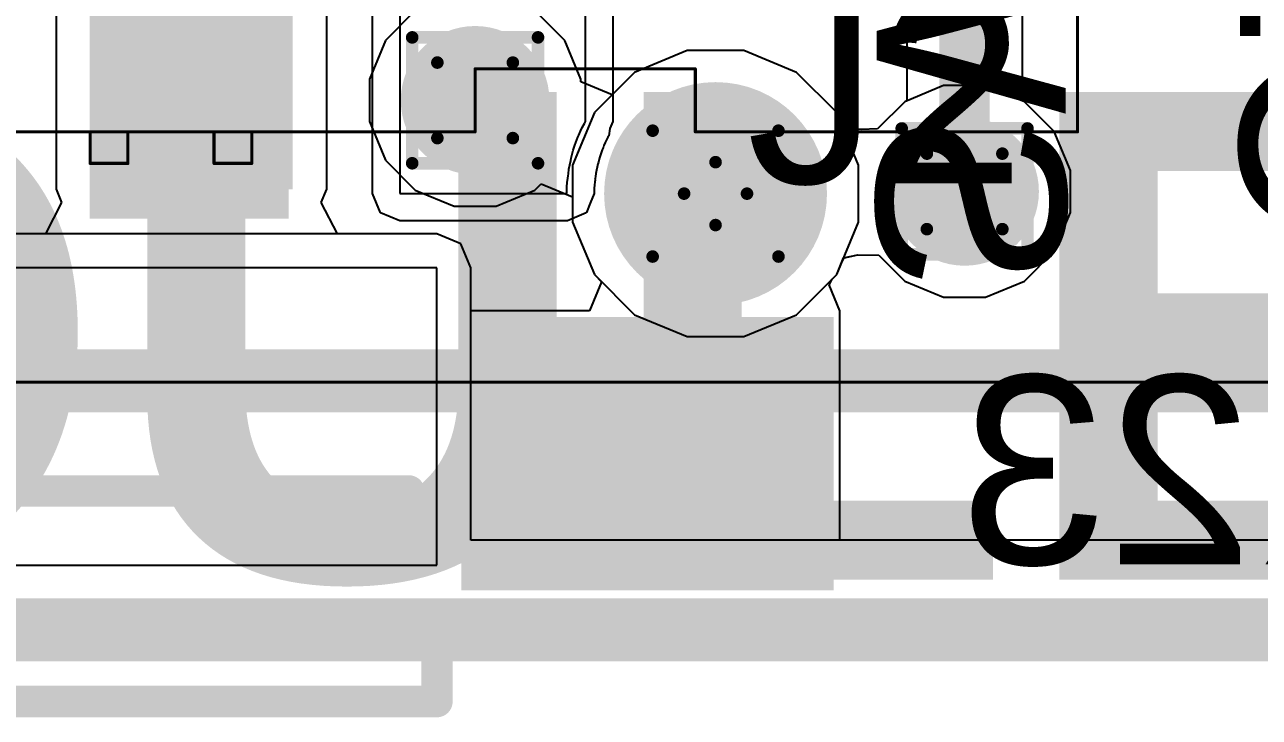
# Model space of a CAD drawing. Header units: inches. Extents: x -6 to 5433, y -4 to 5447.
# Drawn here: x 21.652 to 26.637, y -3.858 to -1.062 of the extents above; entities that cross this region are included whole.
import ezdxf

# ---------------------------------------------------------------- set-up
doc = ezdxf.new("R2010")
doc.units = ezdxf.units.IN
for name, color, linetype in [('Board_outline', 216, 'Continuous'), ('Bottom Layer', 5, 'Continuous'), ('Bottom Overlay', 54, 'Continuous'), ('Bottom Paste', 16, 'Continuous'), ('Bottom Solder', 6, 'Continuous'), ('Drill Drawing', 1, 'Continuous'), ('Ground', 16, 'Continuous'), ('Keep-Out Layer', 6, 'Continuous'), ('Mechanical 4', 56, 'Continuous'), ('Pad Holes', 156, 'Continuous'), ('Power', 76, 'Continuous'), ('Top Layer', 1, 'Continuous'), ('Top Overlay', 2, 'Continuous'), ('Top Solder', 216, 'Continuous'), ('Via Holes', 16, 'Continuous')]:
    doc.layers.add(name, color=color, linetype=linetype)
doc.styles.add('Arial', font='', dxfattribs={"height": 0.2})
doc.styles.add('Arial_Bold', font='', dxfattribs={"height": 0.2})
doc.styles.get('Arial').set_extended_font_data('Arial')
doc.styles.get('Arial_Bold').set_extended_font_data('Arial', bold=True)

# ---------------------------------------------------------------- blocks, each defined once
blk = doc.blocks.new('TL3340AF160QG_B_50')
at = {"layer": 'Bottom Layer'}
for points in [[(-1.2, 0.525), (-2.5, 0.525), (-2.5, 1.425), (-1.2, 1.425)], [(-0.3, -0.075), (0.3, -0.075), (0.3, -1.875), (-0.3, -1.875)]]:
    blk.add_hatch(color=5, dxfattribs=at).paths.add_polyline_path(points)
at = {"layer": 'Bottom Paste'}
for points in [[(-1.2, 0.525), (-2.5, 0.525), (-2.5, 1.425), (-1.2, 1.425)], [(-0.3, -0.075), (0.3, -0.075), (0.3, -1.875), (-0.3, -1.875)]]:
    blk.add_hatch(color=16, dxfattribs=at).paths.add_polyline_path(points)
at = {"layer": 'Bottom Solder'}
for points in [[(-1.0984, 0.4234), (-2.6016, 0.4234), (-2.6016, 1.5266), (-1.0984, 1.5266)], [(-0.4016, 0.0266), (0.4016, 0.0266), (0.4016, -1.9766), (-0.4016, -1.9766)]]:
    blk.add_hatch(color=6, dxfattribs=at).paths.add_polyline_path(points)
h = blk.add_hatch(color=6, dxfattribs=at)
edge = h.paths.add_edge_path()
edge.add_arc((-2.125, -0.075), 0.1016, 0, 360)
at = {"layer": 'Pad Holes'}
h = blk.add_hatch(color=7, dxfattribs=at)
edge = h.paths.add_edge_path()
edge.add_arc((-2.125, -0.075), 0.45, 0, 360)
at = {"layer": 'Top Solder'}
h = blk.add_hatch(color=216, dxfattribs=at)
edge = h.paths.add_edge_path()
edge.add_arc((-2.125, -0.075), 0.1016, 0, 360)
at = {"layer": 'Bottom Layer'}
for p, q in [((-1.5248, -0.084), (-1.5252, -0.1019)), ((-0.85, -0.075), (-1.525, -0.075)), ((-1.525, -0.075), (-1.5248, -0.084)), ((-0.85, -1.875), (-0.85, -0.075)), ((-1.5299, -0.1465), (-1.5307, -0.1555)), ((-1.5285, -0.1376), (-1.5299, -0.1464)), ((-1.5299, -0.1464), (-1.5299, -0.1465)), ((-1.5264, -0.1198), (-1.5285, -0.1376)), ((-1.5252, -0.1019), (-1.5264, -0.1198)), ((-1.5362, -0.1912), (-1.5403, -0.2089)), ((-1.533, -0.1734), (-1.5362, -0.1912)), ((-1.5307, -0.1555), (-1.533, -0.1734)), ((-1.5451, -0.2285), (-1.5507, -0.25)), ((-1.5427, -0.2176), (-1.5451, -0.2285)), ((-1.5403, -0.2089), (-1.5427, -0.2176)), ((-1.5651, -0.292), (-1.5694, -0.3023)), ((-1.5574, -0.2712), (-1.5651, -0.292)), ((-1.5507, -0.25), (-1.5574, -0.2712)), ((-1.587, -0.3425), (-1.5955, -0.3579)), ((-1.5793, -0.3267), (-1.587, -0.3425)), ((-1.5725, -0.3105), (-1.5793, -0.3267)), ((-1.5694, -0.3023), (-1.5725, -0.3105)), ((-1.5955, -0.3579), (-1.6, -0.3655)), ((-1.6, -0.3655), (-1.6, -0.375)), ((-1.6, -0.375), (-1.6, -1.875))]:
    blk.add_line(p, q, dxfattribs=at)
at = {"layer": 'Bottom Overlay'}
for points in [[(1, 1.975, 0.127, 0.127, 0), (-1, 1.975, 0.127, 0.127, 0)], [(-1, 1.975, 0.127, 0.127, 0), (-1, 1.7385, 0.127, 0.127, 0)], [(0.8865, 1.125, 0.127, 0.127, 0), (-0.8865, 1.125, 0.127, 0.127, 0)]]:
    blk.add_lwpolyline(points, format="xyseb", dxfattribs=at)
for points in [[(-1.0318, 1.975, 0.0635, 0.0635, 1), (-0.9683, 1.975, 0.0635, 0.0635, 1)], [(-1.0318, 1.975, 0.0635, 0.0635, 1), (-0.9683, 1.975, 0.0635, 0.0635, 1)], [(-1.0318, 1.7385, 0.0635, 0.0635, 1), (-0.9683, 1.7385, 0.0635, 0.0635, 1)], [(-0.9183, 1.125, 0.0635, 0.0635, 1), (-0.8548, 1.125, 0.0635, 0.0635, 1)]]:
    blk.add_lwpolyline(points, format="xyseb", close=True, dxfattribs=at)
at = {"layer": 'Bottom Solder'}
for p, q in [((-1.6192, -0.037), (-1.6041, 0.0014)), ((-1.6041, 0.0014), (-1.6032, 0.0018)), ((-1.6032, 0.0018), (-1.6028, 0.0028)), ((-1.6028, 0.0028), (-1.5647, 0.0185)), ((-1.5647, 0.0185), (-1.527, 0.035)), ((-1.527, 0.035), (-1.526, 0.0346)), ((-1.526, 0.0346), (-1.525, 0.035)), ((-1.525, 0.035), (-0.85, 0.035)), ((-0.85, 0.035), (-0.7722, 0.0028)), ((-0.7722, 0.0028), (-0.74, -0.075)), ((-1.635, -0.075), (-1.6192, -0.037)), ((-1.6359, -0.1096), (-1.6351, -0.0971)), ((-1.6351, -0.0971), (-1.6348, -0.0838)), ((-1.6346, -0.076), (-1.635, -0.075)), ((-1.635, -0.077), (-1.6346, -0.076)), ((-1.6348, -0.0838), (-1.635, -0.077)), ((-0.74, -0.075), (-0.74, -1.875)), ((-1.6418, -0.1567), (-1.6401, -0.1435)), ((-1.6401, -0.1435), (-1.6394, -0.1365)), ((-1.6394, -0.1365), (-1.6377, -0.1331)), ((-1.6386, -0.1294), (-1.6375, -0.1226)), ((-1.6377, -0.1331), (-1.6386, -0.1294)), ((-1.6375, -0.1226), (-1.6359, -0.1096)), ((-1.652, -0.2026), (-1.65, -0.1938)), ((-1.65, -0.1938), (-1.6485, -0.1916)), ((-1.6488, -0.1889), (-1.647, -0.1821)), ((-1.6485, -0.1916), (-1.6488, -0.1889)), ((-1.647, -0.1821), (-1.644, -0.1691)), ((-1.644, -0.1691), (-1.6418, -0.1567)), ((-1.6675, -0.2519), (-1.6614, -0.2355)), ((-1.6614, -0.2355), (-1.6564, -0.2195)), ((-1.6564, -0.2195), (-1.652, -0.2026)), ((-1.6907, -0.303), (-1.6847, -0.292)), ((-1.6847, -0.292), (-1.6795, -0.2813)), ((-1.6795, -0.2813), (-1.6746, -0.2697)), ((-1.6746, -0.2697), (-1.6723, -0.2635)), ((-1.6723, -0.2635), (-1.671, -0.2622)), ((-1.671, -0.2603), (-1.6675, -0.2519)), ((-1.671, -0.2622), (-1.671, -0.2603)), ((-1.71, -0.3656), (-1.6986, -0.3381)), ((-1.6986, -0.3381), (-1.6942, -0.3087)), ((-1.6942, -0.3087), (-1.6907, -0.303)), ((-1.71, -0.3751), (-1.71, -0.3656)), ((-1.71, -1.875), (-1.71, -0.3751))]:
    blk.add_line(p, q, dxfattribs=at)
at = {"layer": 'Keep-Out Layer'}
for p, q in [((1, 1.425), (-1, 1.425)), ((-1, 1.425), (-1, 0.225)), ((-1, 0.225), (1, 0.225))]:
    blk.add_line(p, q, dxfattribs=at)

msp = doc.modelspace()

# ---------------------------------------------------------------- hatches: boundary and pattern name
at = {"layer": 'Bottom Layer'}
msp.add_hatch(color=5, dxfattribs=at).paths.add_polyline_path([(22.7341, 1.5789), (21.9162, 1.5789), (21.9162, -1.7265), (22.7341, -1.7265)])
h = msp.add_hatch(color=5, dxfattribs=at)
edge = h.paths.add_edge_path()
edge.add_arc((23.4705, -1.3675), 0.3, 0, 360)
h = msp.add_hatch(color=5, dxfattribs=at)
edge = h.paths.add_edge_path()
edge.add_arc((25.4469, -1.735), 0.3, 0, 360)
at = {"layer": 'Ground'}
h = msp.add_hatch(color=16, dxfattribs=at)
edge = h.paths.add_edge_path()
edge.add_arc((23.4705, -1.3675), 0.3, 0, 360)
h = msp.add_hatch(color=16, dxfattribs=at)
edge = h.paths.add_edge_path()
edge.add_arc((25.4469, -1.735), 0.3, 0, 360)
at = {"layer": 'Power'}
h = msp.add_hatch(color=76, dxfattribs=at)
edge = h.paths.add_edge_path()
edge.add_arc((23.4705, -1.3675), 0.3, 0, 360)
h = msp.add_hatch(color=76, dxfattribs=at)
edge = h.paths.add_edge_path()
edge.add_arc((25.4469, -1.735), 0.3, 0, 360)
at = {"layer": 'Top Layer'}
h = msp.add_hatch(color=1, dxfattribs=at)
edge = h.paths.add_edge_path()
edge.add_arc((23.4705, -1.3675), 0.3, 0, 360)
h = msp.add_hatch(color=1, dxfattribs=at)
edge = h.paths.add_edge_path()
edge.add_arc((25.4469, -1.735), 0.3, 0, 360)
at = {"layer": 'Via Holes'}
h = msp.add_hatch(color=7, dxfattribs=at)
edge = h.paths.add_edge_path()
edge.add_arc((23.4705, -1.3675), 0.15, 0, 360)
h = msp.add_hatch(color=7, dxfattribs=at)
edge = h.paths.add_edge_path()
edge.add_arc((25.4469, -1.735), 0.15, 0, 360)

# ---------------------------------------------------------------- linework, layer by layer
at = {"layer": 'Board_outline'}
msp.add_lwpolyline([(-4.9266, -3.505, 0.254, 0.254, 0), (66.0734, -3.505, 0.254, 0.254, 0)], format="xyseb", dxfattribs=at)
at = {"layer": 'Bottom Layer'}
for p, q in [((21.7788, 1.5789), (21.7788, -1.7265)), ((22.8716, -1.7265), (22.8716, 0.2448)), ((25.68, -1.3694), (25.68, -0.6285)), ((25.2139, -0.7251), (25.2139, -1.3694)), ((24.3265, -1.167), (24.1144, -1.2548)), ((24.556, -1.167), (24.3265, -1.167)), ((24.7681, -1.2548), (24.556, -1.167)), ((24.1144, -1.2548), (23.9521, -1.4172)), ((24.9304, -1.4172), (24.7681, -1.2548)), ((25.2051, -1.373), (25.0952, -1.483)), ((25.2139, -1.3694), (25.2051, -1.373)), ((25.6888, -1.373), (25.68, -1.3694)), ((25.8089, -1.4932), (25.6888, -1.373)), ((23.9521, -1.4172), (23.8643, -1.6292)), ((24.9547, -1.4757), (24.9304, -1.4172)), ((25.0286, -1.4856), (24.9547, -1.4757)), ((25.0952, -1.483), (25.0286, -1.4856)), ((25.8739, -1.6501), (25.8089, -1.4932)), ((23.8643, -1.6292), (23.8643, -1.8588)), ((25.8739, -1.82), (25.8739, -1.6501)), ((21.7788, -1.7265), (21.8008, -1.7795)), ((22.8496, -1.7795), (22.8716, -1.7265)), ((21.8008, -1.7795), (21.736, -1.9065)), ((22.9144, -1.9065), (22.8496, -1.7795)), ((25.8089, -1.9769), (25.8739, -1.82)), ((23.8643, -1.8588), (23.9521, -2.0708)), ((21.736, -1.9065), (21.3163, -1.9065)), ((23.3163, -1.9065), (22.9144, -1.9065)), ((23.4135, -1.9468), (23.3163, -1.9065)), ((23.4537, -2.044), (23.4135, -1.9468)), ((24.9609, -2.0028), (25.0159, -1.9913)), ((25.0159, -1.9913), (25.1004, -1.9924)), ((25.1004, -1.9924), (25.2051, -2.097)), ((25.6888, -2.097), (25.8089, -1.9769)), ((24.9304, -2.0708), (24.9524, -2.0178)), ((24.9524, -2.0178), (24.9609, -2.0028)), ((23.4537, -2.217), (23.4537, -2.044)), ((23.9521, -2.0708), (23.9809, -2.0997)), ((24.8996, -2.1116), (24.9124, -2.0889)), ((24.9124, -2.0889), (24.9304, -2.0708)), ((23.9809, -2.0997), (23.9323, -2.217)), ((24.9433, -2.217), (24.8996, -2.1116)), ((25.2051, -2.097), (25.362, -2.162)), ((25.5319, -2.162), (25.6888, -2.097)), ((25.362, -2.162), (25.5319, -2.162)), ((23.9323, -2.217), (23.4537, -2.217)), ((24.9433, -3.1425), (24.9433, -2.217)), ((24.9433, -2.217), (24.9433, -2.217)), ((26.8627, -3.1425), (24.9433, -3.1425))]:
    msp.add_line(p, q, dxfattribs=at)
msp.add_lwpolyline([(25.4469, -1.735, 0.2032, 0.2032, 0), (25.4469, -0.6285, 0.2032, 0.2032, 0)], format="xyseb", dxfattribs=at)
msp.add_lwpolyline([(25.3961, -1.735, 0.1016, 0.1016, 1), (25.4977, -1.735, 0.1016, 0.1016, 1)], format="xyseb", close=True, dxfattribs=at)
at = {"layer": 'Drill Drawing'}
for points in [[(23.2165, -1.1135, 0.0508, 0.0508, 0), (23.7245, -1.1135, 0.0508, 0.0508, 0)], [(23.2165, -1.6215, 0.0508, 0.0508, 0), (23.2165, -1.1135, 0.0508, 0.0508, 0)], [(23.7245, -1.6215, 0.0508, 0.0508, 0), (23.7245, -1.1135, 0.0508, 0.0508, 0)], [(23.3181, -1.2151, 0.0508, 0.0508, 0), (23.6229, -1.2151, 0.0508, 0.0508, 0)], [(23.3181, -1.5199, 0.0508, 0.0508, 0), (23.3181, -1.2151, 0.0508, 0.0508, 0)], [(23.6229, -1.5199, 0.0508, 0.0508, 0), (23.6229, -1.2151, 0.0508, 0.0508, 0)], [(23.3181, -1.5199, 0.0508, 0.0508, 0), (23.6229, -1.5199, 0.0508, 0.0508, 0)], [(24.1873, -1.49, 0.0508, 0.0508, 0), (24.4413, -1.617, 0.0508, 0.0508, 0)], [(24.1873, -1.49, 0.0508, 0.0508, 0), (24.3143, -1.744, 0.0508, 0.0508, 0)], [(24.4413, -1.617, 0.0508, 0.0508, 0), (24.6953, -1.49, 0.0508, 0.0508, 0)], [(24.5683, -1.744, 0.0508, 0.0508, 0), (24.6953, -1.49, 0.0508, 0.0508, 0)], [(25.1929, -1.481, 0.0508, 0.0508, 0), (25.7009, -1.481, 0.0508, 0.0508, 0)], [(25.1929, -1.989, 0.0508, 0.0508, 0), (25.1929, -1.481, 0.0508, 0.0508, 0)], [(25.7009, -1.989, 0.0508, 0.0508, 0), (25.7009, -1.481, 0.0508, 0.0508, 0)], [(25.2945, -1.5826, 0.0508, 0.0508, 0), (25.5993, -1.5826, 0.0508, 0.0508, 0)], [(25.2945, -1.8874, 0.0508, 0.0508, 0), (25.2945, -1.5826, 0.0508, 0.0508, 0)], [(25.5993, -1.8874, 0.0508, 0.0508, 0), (25.5993, -1.5826, 0.0508, 0.0508, 0)], [(23.2165, -1.6215, 0.0508, 0.0508, 0), (23.7245, -1.6215, 0.0508, 0.0508, 0)], [(24.1873, -1.998, 0.0508, 0.0508, 0), (24.3143, -1.744, 0.0508, 0.0508, 0)], [(24.5683, -1.744, 0.0508, 0.0508, 0), (24.6953, -1.998, 0.0508, 0.0508, 0)], [(24.1873, -1.998, 0.0508, 0.0508, 0), (24.4413, -1.871, 0.0508, 0.0508, 0)], [(24.4413, -1.871, 0.0508, 0.0508, 0), (24.6953, -1.998, 0.0508, 0.0508, 0)], [(25.2945, -1.8874, 0.0508, 0.0508, 0), (25.5993, -1.8874, 0.0508, 0.0508, 0)], [(25.1929, -1.989, 0.0508, 0.0508, 0), (25.7009, -1.989, 0.0508, 0.0508, 0)]]:
    msp.add_lwpolyline(points, format="xyseb", dxfattribs=at)
for points in [[(23.2038, -1.1135, 0.0254, 0.0254, 1), (23.2292, -1.1135, 0.0254, 0.0254, 1)], [(23.2038, -1.1135, 0.0254, 0.0254, 1), (23.2292, -1.1135, 0.0254, 0.0254, 1)], [(23.7118, -1.1135, 0.0254, 0.0254, 1), (23.7372, -1.1135, 0.0254, 0.0254, 1)], [(23.7118, -1.1135, 0.0254, 0.0254, 1), (23.7372, -1.1135, 0.0254, 0.0254, 1)], [(23.3054, -1.2151, 0.0254, 0.0254, 1), (23.3308, -1.2151, 0.0254, 0.0254, 1)], [(23.3054, -1.2151, 0.0254, 0.0254, 1), (23.3308, -1.2151, 0.0254, 0.0254, 1)], [(23.6102, -1.2151, 0.0254, 0.0254, 1), (23.6356, -1.2151, 0.0254, 0.0254, 1)], [(23.6102, -1.2151, 0.0254, 0.0254, 1), (23.6356, -1.2151, 0.0254, 0.0254, 1)], [(23.3054, -1.5199, 0.0254, 0.0254, 1), (23.3308, -1.5199, 0.0254, 0.0254, 1)], [(23.3054, -1.5199, 0.0254, 0.0254, 1), (23.3308, -1.5199, 0.0254, 0.0254, 1)], [(23.6102, -1.5199, 0.0254, 0.0254, 1), (23.6356, -1.5199, 0.0254, 0.0254, 1)], [(23.6102, -1.5199, 0.0254, 0.0254, 1), (23.6356, -1.5199, 0.0254, 0.0254, 1)], [(24.1746, -1.49, 0.0254, 0.0254, 1), (24.2, -1.49, 0.0254, 0.0254, 1)], [(24.1746, -1.49, 0.0254, 0.0254, 1), (24.2, -1.49, 0.0254, 0.0254, 1)], [(24.6826, -1.49, 0.0254, 0.0254, 1), (24.708, -1.49, 0.0254, 0.0254, 1)], [(24.6826, -1.49, 0.0254, 0.0254, 1), (24.708, -1.49, 0.0254, 0.0254, 1)], [(25.1802, -1.481, 0.0254, 0.0254, 1), (25.2056, -1.481, 0.0254, 0.0254, 1)], [(25.1802, -1.481, 0.0254, 0.0254, 1), (25.2056, -1.481, 0.0254, 0.0254, 1)], [(25.6882, -1.481, 0.0254, 0.0254, 1), (25.7136, -1.481, 0.0254, 0.0254, 1)], [(25.6882, -1.481, 0.0254, 0.0254, 1), (25.7136, -1.481, 0.0254, 0.0254, 1)], [(24.4286, -1.617, 0.0254, 0.0254, 1), (24.454, -1.617, 0.0254, 0.0254, 1)], [(24.4286, -1.617, 0.0254, 0.0254, 1), (24.454, -1.617, 0.0254, 0.0254, 1)], [(25.2818, -1.5826, 0.0254, 0.0254, 1), (25.3072, -1.5826, 0.0254, 0.0254, 1)], [(25.2818, -1.5826, 0.0254, 0.0254, 1), (25.3072, -1.5826, 0.0254, 0.0254, 1)], [(25.5866, -1.5826, 0.0254, 0.0254, 1), (25.612, -1.5826, 0.0254, 0.0254, 1)], [(25.5866, -1.5826, 0.0254, 0.0254, 1), (25.612, -1.5826, 0.0254, 0.0254, 1)], [(23.2038, -1.6215, 0.0254, 0.0254, 1), (23.2292, -1.6215, 0.0254, 0.0254, 1)], [(23.2038, -1.6215, 0.0254, 0.0254, 1), (23.2292, -1.6215, 0.0254, 0.0254, 1)], [(23.7118, -1.6215, 0.0254, 0.0254, 1), (23.7372, -1.6215, 0.0254, 0.0254, 1)], [(23.7118, -1.6215, 0.0254, 0.0254, 1), (23.7372, -1.6215, 0.0254, 0.0254, 1)], [(24.3016, -1.744, 0.0254, 0.0254, 1), (24.327, -1.744, 0.0254, 0.0254, 1)], [(24.3016, -1.744, 0.0254, 0.0254, 1), (24.327, -1.744, 0.0254, 0.0254, 1)], [(24.5556, -1.744, 0.0254, 0.0254, 1), (24.581, -1.744, 0.0254, 0.0254, 1)], [(24.5556, -1.744, 0.0254, 0.0254, 1), (24.581, -1.744, 0.0254, 0.0254, 1)], [(24.4286, -1.871, 0.0254, 0.0254, 1), (24.454, -1.871, 0.0254, 0.0254, 1)], [(24.4286, -1.871, 0.0254, 0.0254, 1), (24.454, -1.871, 0.0254, 0.0254, 1)], [(25.2818, -1.8874, 0.0254, 0.0254, 1), (25.3072, -1.8874, 0.0254, 0.0254, 1)], [(25.2818, -1.8874, 0.0254, 0.0254, 1), (25.3072, -1.8874, 0.0254, 0.0254, 1)], [(25.5866, -1.8874, 0.0254, 0.0254, 1), (25.612, -1.8874, 0.0254, 0.0254, 1)], [(25.5866, -1.8874, 0.0254, 0.0254, 1), (25.612, -1.8874, 0.0254, 0.0254, 1)], [(24.1746, -1.998, 0.0254, 0.0254, 1), (24.2, -1.998, 0.0254, 0.0254, 1)], [(24.1746, -1.998, 0.0254, 0.0254, 1), (24.2, -1.998, 0.0254, 0.0254, 1)], [(24.6826, -1.998, 0.0254, 0.0254, 1), (24.708, -1.998, 0.0254, 0.0254, 1)], [(24.6826, -1.998, 0.0254, 0.0254, 1), (24.708, -1.998, 0.0254, 0.0254, 1)], [(25.1802, -1.989, 0.0254, 0.0254, 1), (25.2056, -1.989, 0.0254, 0.0254, 1)], [(25.1802, -1.989, 0.0254, 0.0254, 1), (25.2056, -1.989, 0.0254, 0.0254, 1)], [(25.6882, -1.989, 0.0254, 0.0254, 1), (25.7136, -1.989, 0.0254, 0.0254, 1)], [(25.6882, -1.989, 0.0254, 0.0254, 1), (25.7136, -1.989, 0.0254, 0.0254, 1)]]:
    msp.add_lwpolyline(points, format="xyseb", close=True, dxfattribs=at)
at = {"layer": 'Ground'}
for p, q in [((24.3265, -1.167), (24.1144, -1.2548)), ((24.556, -1.167), (24.3265, -1.167)), ((24.7681, -1.2548), (24.556, -1.167)), ((24.1144, -1.2548), (23.9521, -1.4172)), ((24.9304, -1.4172), (24.7681, -1.2548)), ((25.362, -1.308), (25.2051, -1.373)), ((25.5319, -1.308), (25.362, -1.308)), ((25.6888, -1.373), (25.5319, -1.308)), ((25.2051, -1.373), (25.0952, -1.483)), ((25.8089, -1.4932), (25.6888, -1.373)), ((23.9521, -1.4172), (23.8643, -1.6292)), ((24.9547, -1.4757), (24.9304, -1.4172)), ((25.0286, -1.4856), (24.9547, -1.4757)), ((25.0952, -1.483), (25.0286, -1.4856)), ((25.8739, -1.6501), (25.8089, -1.4932)), ((23.8643, -1.6292), (23.8643, -1.8588)), ((25.8739, -1.82), (25.8739, -1.6501)), ((25.8089, -1.9769), (25.8739, -1.82)), ((23.8643, -1.8588), (23.9521, -2.0708)), ((23.3163, -1.9065), (21.3163, -1.9065)), ((23.4135, -1.9468), (23.3163, -1.9065)), ((23.4537, -2.044), (23.4135, -1.9468)), ((24.9584, -2.0033), (25.0159, -1.9913)), ((25.0159, -1.9913), (25.1004, -1.9924)), ((25.1004, -1.9924), (25.2051, -2.097)), ((25.6888, -2.097), (25.8089, -1.9769)), ((24.9304, -2.0708), (24.9584, -2.0033)), ((23.4537, -3.1425), (23.4537, -2.044)), ((23.9521, -2.0708), (24.1144, -2.2332)), ((24.7681, -2.2332), (24.9304, -2.0708)), ((25.2051, -2.097), (25.362, -2.162)), ((25.5319, -2.162), (25.6888, -2.097)), ((25.362, -2.162), (25.5319, -2.162)), ((24.1144, -2.2332), (24.3265, -2.321)), ((24.556, -2.321), (24.7681, -2.2332)), ((24.3265, -2.321), (24.556, -2.321)), ((36.6572, -3.1425), (23.4537, -3.1425))]:
    msp.add_line(p, q, dxfattribs=at)
at = {"layer": 'Mechanical 4'}
for points in [[(25.9025, -1.4945, 0.0127, 0.0127, 0), (25.9025, 5.7445, 0.0127, 0.0127, 0)], [(23.4705, -1.2405, 0.0127, 0.0127, 0), (24.3595, -1.2405, 0.0127, 0.0127, 0)], [(23.4705, -1.4945, 0.0127, 0.0127, 0), (23.4705, -1.2405, 0.0127, 0.0127, 0)], [(24.3595, -1.4945, 0.0127, 0.0127, 0), (24.3595, -1.2405, 0.0127, 0.0127, 0)], [(17.231, -1.4945, 0.0127, 0.0127, 0), (23.4705, -1.4945, 0.0127, 0.0127, 0)], [(21.9162, -1.622, 0.0127, 0.0127, 0), (21.9162, -1.4945, 0.0127, 0.0127, 0)], [(22.0686, -1.622, 0.0127, 0.0127, 0), (22.0686, -1.4945, 0.0127, 0.0127, 0)], [(22.4164, -1.622, 0.0127, 0.0127, 0), (22.4164, -1.4945, 0.0127, 0.0127, 0)], [(22.5688, -1.622, 0.0127, 0.0127, 0), (22.5688, -1.4945, 0.0127, 0.0127, 0)], [(24.3595, -1.4945, 0.0127, 0.0127, 0), (25.9025, -1.4945, 0.0127, 0.0127, 0)], [(21.9162, -1.622, 0.0127, 0.0127, 0), (22.0686, -1.622, 0.0127, 0.0127, 0)], [(22.4164, -1.622, 0.0127, 0.0127, 0), (22.5688, -1.622, 0.0127, 0.0127, 0)], [(-2.5, -2.5, 0.254, 0.254, 0), (67.5, -2.5, 0.254, 0.254, 0)], [(-2.5028, -2.505, 0.0127, 0.0127, 0), (67.4972, -2.505, 0.0127, 0.0127, 0)]]:
    msp.add_lwpolyline(points, format="xyseb", dxfattribs=at)
for points in [[(23.4673, -1.2405, 0.00635, 0.00635, 1), (23.4736, -1.2405, 0.00635, 0.00635, 1)], [(23.4673, -1.2405, 0.00635, 0.00635, 1), (23.4736, -1.2405, 0.00635, 0.00635, 1)], [(24.3563, -1.2405, 0.00635, 0.00635, 1), (24.3626, -1.2405, 0.00635, 0.00635, 1)], [(24.3563, -1.2405, 0.00635, 0.00635, 1), (24.3626, -1.2405, 0.00635, 0.00635, 1)], [(21.9131, -1.4945, 0.00635, 0.00635, 1), (21.9194, -1.4945, 0.00635, 0.00635, 1)], [(22.0655, -1.4945, 0.00635, 0.00635, 1), (22.0718, -1.4945, 0.00635, 0.00635, 1)], [(22.4132, -1.4945, 0.00635, 0.00635, 1), (22.4195, -1.4945, 0.00635, 0.00635, 1)], [(22.5656, -1.4945, 0.00635, 0.00635, 1), (22.5719, -1.4945, 0.00635, 0.00635, 1)], [(23.4673, -1.4945, 0.00635, 0.00635, 1), (23.4736, -1.4945, 0.00635, 0.00635, 1)], [(23.4673, -1.4945, 0.00635, 0.00635, 1), (23.4736, -1.4945, 0.00635, 0.00635, 1)], [(24.3563, -1.4945, 0.00635, 0.00635, 1), (24.3626, -1.4945, 0.00635, 0.00635, 1)], [(24.3563, -1.4945, 0.00635, 0.00635, 1), (24.3626, -1.4945, 0.00635, 0.00635, 1)], [(25.8993, -1.4945, 0.00635, 0.00635, 1), (25.9057, -1.4945, 0.00635, 0.00635, 1)], [(25.8993, -1.4945, 0.00635, 0.00635, 1), (25.9057, -1.4945, 0.00635, 0.00635, 1)], [(21.9131, -1.622, 0.00635, 0.00635, 1), (21.9194, -1.622, 0.00635, 0.00635, 1)], [(21.9131, -1.622, 0.00635, 0.00635, 1), (21.9194, -1.622, 0.00635, 0.00635, 1)], [(22.0655, -1.622, 0.00635, 0.00635, 1), (22.0718, -1.622, 0.00635, 0.00635, 1)], [(22.0655, -1.622, 0.00635, 0.00635, 1), (22.0718, -1.622, 0.00635, 0.00635, 1)], [(22.4132, -1.622, 0.00635, 0.00635, 1), (22.4195, -1.622, 0.00635, 0.00635, 1)], [(22.4132, -1.622, 0.00635, 0.00635, 1), (22.4195, -1.622, 0.00635, 0.00635, 1)], [(22.5656, -1.622, 0.00635, 0.00635, 1), (22.5719, -1.622, 0.00635, 0.00635, 1)], [(22.5656, -1.622, 0.00635, 0.00635, 1), (22.5719, -1.622, 0.00635, 0.00635, 1)]]:
    msp.add_lwpolyline(points, format="xyseb", close=True, dxfattribs=at)
at = {"layer": 'Power'}
for p, q in [((23.2286, -1.0055), (23.1085, -1.1257)), ((23.8325, -1.1257), (23.7123, -1.0055)), ((23.1085, -1.1257), (23.0435, -1.2826)), ((23.8975, -1.2826), (23.8325, -1.1257)), ((24.3265, -1.167), (24.1144, -1.2548)), ((24.556, -1.167), (24.3265, -1.167)), ((24.7681, -1.2548), (24.556, -1.167)), ((23.0435, -1.2826), (23.0435, -1.4525)), ((23.8975, -1.2922), (23.8975, -1.2826)), ((24.0245, -1.3448), (23.8975, -1.2922)), ((24.1144, -1.2548), (24.0245, -1.3448)), ((24.9304, -1.4172), (24.7681, -1.2548)), ((25.0183, -1.6292), (24.9304, -1.4172)), ((23.0435, -1.4525), (23.1085, -1.6094)), ((23.1085, -1.6094), (23.2286, -1.7295)), ((25.0183, -1.8588), (25.0183, -1.6292)), ((23.2286, -1.7295), (23.3855, -1.7945)), ((23.5554, -1.7945), (23.7123, -1.7295)), ((23.7123, -1.7295), (23.7373, -1.7046)), ((23.7373, -1.7046), (23.8643, -1.7572)), ((23.3855, -1.7945), (23.5554, -1.7945)), ((23.8643, -1.7572), (23.8643, -1.8588)), ((23.8643, -1.8588), (23.9521, -2.0708)), ((24.9304, -2.0708), (25.0183, -1.8588)), ((23.3163, -1.9065), (21.3163, -1.9065)), ((23.4135, -1.9468), (23.3163, -1.9065)), ((23.4537, -2.044), (23.4135, -1.9468)), ((23.4537, -3.1425), (23.4537, -2.044)), ((23.9521, -2.0708), (24.1144, -2.2332)), ((24.7681, -2.2332), (24.9304, -2.0708)), ((24.1144, -2.2332), (24.3265, -2.321)), ((24.556, -2.321), (24.7681, -2.2332)), ((24.3265, -2.321), (24.556, -2.321)), ((36.6572, -3.1425), (23.4537, -3.1425))]:
    msp.add_line(p, q, dxfattribs=at)
at = {"layer": 'Top Layer'}
for p, q in [((24.3265, -1.167), (24.1144, -1.2548)), ((24.556, -1.167), (24.3265, -1.167)), ((24.7681, -1.2548), (24.556, -1.167)), ((24.1144, -1.2548), (23.9521, -1.4172)), ((24.9304, -1.4172), (24.7681, -1.2548)), ((25.362, -1.308), (25.2051, -1.373)), ((25.5319, -1.308), (25.362, -1.308)), ((25.6888, -1.373), (25.5319, -1.308)), ((25.2051, -1.373), (25.0952, -1.483)), ((25.8089, -1.4932), (25.6888, -1.373)), ((23.9521, -1.4172), (23.8643, -1.6292)), ((24.9547, -1.4757), (24.9304, -1.4172)), ((25.0286, -1.4856), (24.9547, -1.4757)), ((25.0952, -1.483), (25.0286, -1.4856)), ((25.8739, -1.6501), (25.8089, -1.4932)), ((23.8643, -1.6292), (23.8643, -1.8588)), ((25.8739, -1.82), (25.8739, -1.6501)), ((25.8089, -1.9769), (25.8739, -1.82)), ((23.8643, -1.8588), (23.9521, -2.0708)), ((23.3163, -1.9065), (21.3163, -1.9065)), ((23.4135, -1.9468), (23.3163, -1.9065)), ((23.4537, -2.044), (23.4135, -1.9468)), ((24.9584, -2.0033), (25.0159, -1.9913)), ((25.0159, -1.9913), (25.1004, -1.9924)), ((25.1004, -1.9924), (25.2051, -2.097)), ((25.6888, -2.097), (25.8089, -1.9769)), ((24.9304, -2.0708), (24.9584, -2.0033)), ((23.4537, -3.1425), (23.4537, -2.044)), ((23.9521, -2.0708), (24.1144, -2.2332)), ((24.7681, -2.2332), (24.9304, -2.0708)), ((25.2051, -2.097), (25.362, -2.162)), ((25.5319, -2.162), (25.6888, -2.097)), ((25.362, -2.162), (25.5319, -2.162)), ((24.1144, -2.2332), (24.3265, -2.321)), ((24.556, -2.321), (24.7681, -2.2332)), ((24.3265, -2.321), (24.556, -2.321)), ((28.2753, -3.1425), (23.4537, -3.1425))]:
    msp.add_line(p, q, dxfattribs=at)

# ---------------------------------------------------------------- block references
at = {"rotation": 180}
msp.add_blockref('TL3340AF160QG_B_50', (22.3163, -1.819), dxfattribs=at)

# ---------------------------------------------------------------- texts
at = {"layer": 'Bottom Overlay', "style": 'Arial', "text_generation_flag": 2}
for s, p in [('SW3', (25.0924, -2.1359)), ('C12', (26.5588, -1.9581))]:
    msp.add_text(s, height=0.762, rotation=270, dxfattribs=at).set_placement(p)
msp.add_text('R23', height=0.762, dxfattribs=at).set_placement((27.381, -3.24))
at = {"layer": 'Top Overlay', "style": 'Arial'}
msp.add_text('J2', height=0.762, dxfattribs=at).set_placement((24.5666, -1.7019))
at = {"layer": 'Top Overlay', "style": 'Arial_Bold'}
msp.add_text('POWER MODULE V.10.0.0', height=1.968, rotation=360, dxfattribs=at).set_placement((4.4196, -3.302))

doc.saveas('drawing.dxf')
